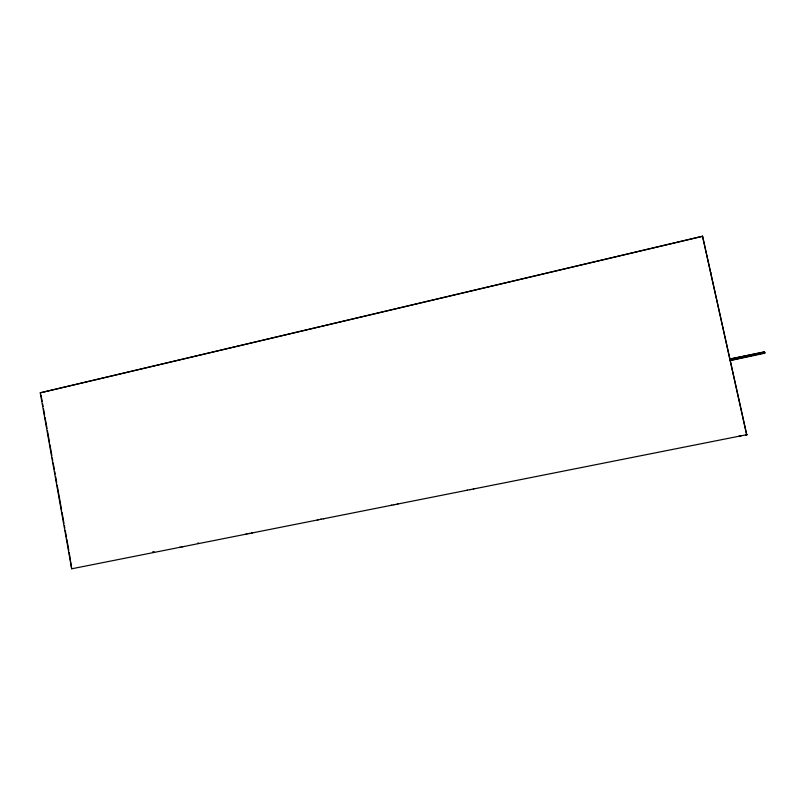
<?xml version="1.0" encoding="UTF-8"?>
<svg xmlns="http://www.w3.org/2000/svg" width="805" height="805" viewBox="0 0 805 805"><rect width="100%" height="100%" fill="white"/><g stroke="black" fill="none" stroke-linecap="round" stroke-linejoin="round"><path stroke-width="1.21" d="M746.577 434.71L747.181 434.589L746.648 434.7L702.534 236.197L40.25 392.83L71.695 568.803L746.728 434.7C748.328 434.328 743.89 435.223 746.205 434.791M710.825 272.402L710.604 272.291M473.28 489.007L473.793 488.856M466.86 490.285L467.393 490.134M470.07 489.651L470.593 489.49M394.138 504.735L394.873 504.534M397.257 504.111L397.992 503.92M391.029 505.349L391.773 505.158M320.38 519.386L321.316 519.155M323.409 518.782L324.335 518.551M317.351 519.99L318.297 519.748M248.695 533.624L249.812 533.353M251.643 533.041L252.76 532.769M740.65 435.877L740.127 435.968M245.746 534.208L246.883 533.936M702.493 236.358L40.25 392.83M179.002 547.47L180.3 547.169M181.86 546.897L183.158 546.605M197.869 543.073L198.463 542.932M153.403 551.898L152.749 552.039L154.107 551.777M71.695 568.803L69.23 552.723M740.922 435.827L739.302 436.149M729.974 358.95L764.539 352.067M730.014 359.121L764.408 351.795L764.619 352.379M730.296 360.378L764.68 352.701M730.336 360.549L764.73 353.234L764.639 352.369M739.674 436.079L739.111 436.189L740.761 435.847M745.641 434.891L746.728 434.66L702.534 236.197M764.519 352.691L764.73 353.234L764.428 352.278M41.095 395.315L42.192 401.464M42.635 403.929L43.078 406.384M43.51 408.849L44.617 414.998M45.05 417.453L47.032 428.522M47.475 430.977L49.447 442.046M49.89 444.511L51.862 455.58M52.305 458.035L52.748 460.49M53.18 462.956L54.287 469.104M54.72 471.559L55.163 474.024M55.605 476.48L56.702 482.628M57.145 485.093L61.532 509.686M61.975 512.141L63.957 523.21M64.39 525.665L64.833 528.13M65.275 530.586L66.372 536.734M66.815 539.199L68.787 550.268M764.448 352.308L764.428 352.157"/></g></svg>
